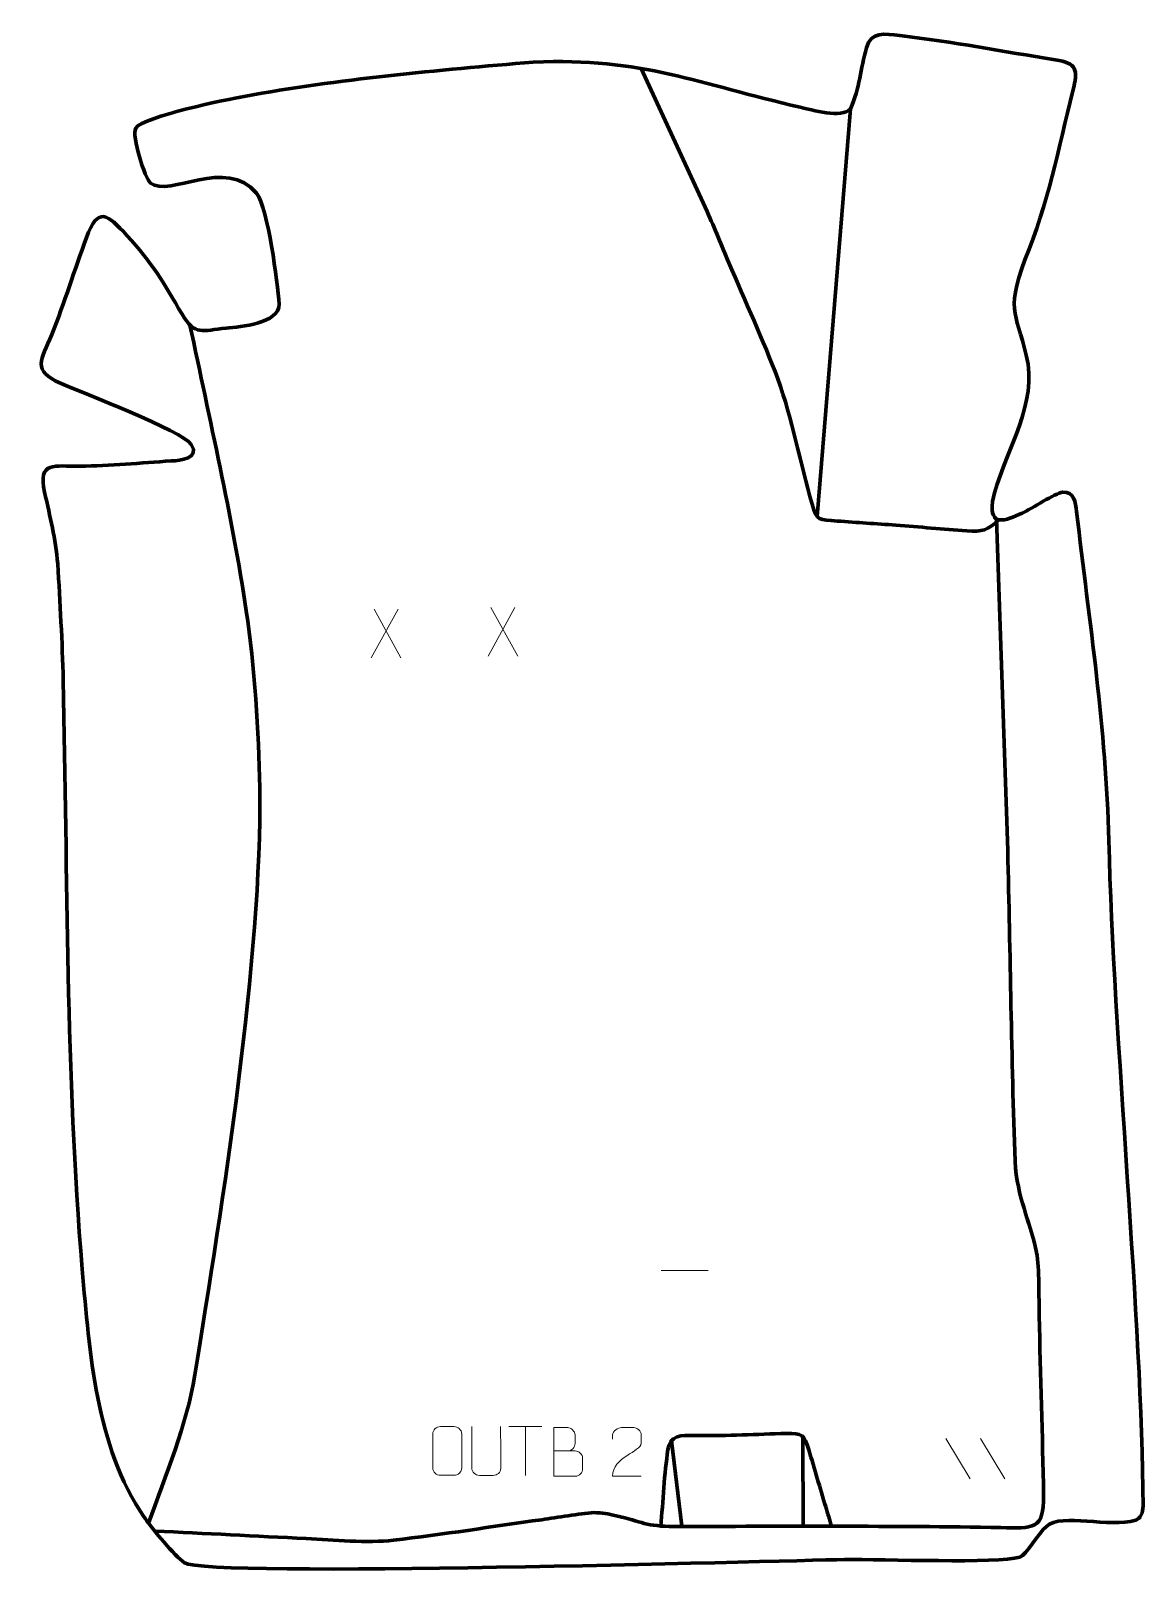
# Model space of a CAD drawing. Header units: millimetres. Extents: x -287 to 282, y -397 to 395.
import ezdxf

# ---------------------------------------------------------------- set-up
doc = ezdxf.new("R2010")
doc.units = ezdxf.units.MM
doc.header["$MEASUREMENT"] = 0
doc.layers.add('layer 1', color=7, linetype='Continuous', plot=False)
doc.layers.add('layer 2', color=7, linetype='Continuous')
doc.layers.add('layer 3', color=7, linetype='Continuous')

msp = doc.modelspace()

# ---------------------------------------------------------------- linework, layer by layer
at = {"layer": 'layer 1', "color": 250, "lineweight": 9}
for points in [[(-99.3134, 98.5863), (-99.3134, 98.5863), (-113.0541, 73.6905), (-113.0541, 73.6905)], [(-111.5994, 98.5863), (-111.5994, 98.5863), (-97.8589, 73.6328), (-97.8589, 73.6328)], [(-39.5256, 99.351), (-39.5256, 99.351), (-53.2662, 74.4552), (-53.2662, 74.4552)], [(-51.8116, 99.351), (-51.8116, 99.351), (-38.071, 74.3975), (-38.071, 74.3975)], [(35.4374, -240.0222), (35.4374, -240.0222), (59.4154, -240.0222), (59.4154, -240.0222)], [(-42.6612, -319.9342), (-42.6612, -319.9342), (-25.674, -319.9342), (-25.674, -319.9342)], [(-34.1674, -344.8642), (-34.1674, -344.8642), (-34.1674, -319.9107), (-34.1674, -319.9107)], [(181.1454, -326.0447), (181.1454, -326.0447), (193.5097, -346.589), (193.5097, -346.589)], [(198.8753, -326.0447), (198.8753, -326.0447), (211.2396, -346.589), (211.2396, -346.589)]]:
    msp.add_open_spline(points, degree=3, dxfattribs=at)
for points, knots in [([(-77.6872, -319.911), (-75.3614, -319.911), (-73.0354, -319.911), (-70.7093, -319.911), (-70.7093, -319.911), (-68.7627, -319.8754), (-66.7713, -321.367), (-66.7446, -323.8046), (-66.7446, -323.8046), (-66.745, -329.5515), (-66.745, -335.2988), (-66.7446, -341.0465), (-66.7446, -341.0465), (-66.8844, -343.3699), (-68.5616, -344.8495), (-70.7093, -344.8603), (-70.7093, -344.8603), (-73.0412, -344.8599), (-75.3731, -344.8599), (-77.7046, -344.8603), (-77.7046, -344.8603), (-79.6296, -344.9657), (-81.6017, -343.0812), (-81.5905, -341.0639), (-81.5905, -341.0639), (-81.5902, -335.2938), (-81.5902, -329.5241), (-81.5905, -323.7548), (-81.5905, -323.7548), (-81.5863, -321.6167), (-79.8396, -319.8975), (-77.6872, -319.911)], [0, 0, 0, 0, 0.11111111, 0.11111111, 0.11111111, 0.11111111, 0.22222222, 0.22222222, 0.22222222, 0.22222222, 0.33333333, 0.33333333, 0.33333333, 0.33333333, 0.44444444, 0.44444444, 0.44444444, 0.44444444, 0.55555556, 0.55555556, 0.55555556, 0.55555556, 0.66666667, 0.66666667, 0.66666667, 0.66666667, 0.77777778, 0.77777778, 0.77777778, 0.77777778, 1, 1, 1, 1]), ([(-46.8404, -319.9065), (-46.8408, -325.446), (-46.745, -335.6478), (-46.7446, -341.1882), (-46.7446, -341.1882), (-46.8844, -343.4277), (-48.5616, -344.8539), (-50.7093, -344.8644), (-50.7093, -344.8644), (-53.0412, -344.864), (-55.3731, -344.864), (-57.7046, -344.8644), (-57.7046, -344.8644), (-59.6296, -344.9659), (-61.6017, -343.1494), (-61.5905, -341.2049), (-61.5905, -341.2049), (-61.5902, -335.643), (-61.4948, -325.4676), (-61.4952, -319.9065)], [0, 0, 0, 0, 0.16666667, 0.16666667, 0.16666667, 0.16666667, 0.33333333, 0.33333333, 0.33333333, 0.33333333, 0.5, 0.5, 0.5, 0.5, 0.66666667, 0.66666667, 0.66666667, 0.66666667, 1, 1, 1, 1]), ([(-19.6001, -332.3878), (-15.9615, -332.3874), (-12.3744, -332.3874), (-8.735, -332.3878), (-8.735, -332.3878), (-6.7596, -332.4051), (-4.836, -334.1412), (-4.836, -336.1908), (-4.836, -336.1908), (-4.8364, -337.3194), (-4.8364, -340.3688), (-4.836, -341.4977), (-4.836, -341.4977), (-4.8184, -343.3556), (-6.3605, -345.3695), (-8.682, -345.3526), (-8.682, -345.3526), (-12.3218, -345.3522), (-15.9612, -345.3522), (-19.6001, -345.3526), (-19.6001, -345.3526), (-19.6001, -337.0343), (-19.6001, -328.7165), (-19.6001, -320.399), (-19.6001, -320.399), (-17.2264, -320.399), (-14.8523, -320.399), (-12.4781, -320.399), (-12.4781, -320.399), (-10.7973, -320.3814), (-8.7005, -322.2919), (-8.6828, -324.2543), (-8.6828, -324.2543), (-8.6832, -326.3204), (-8.6832, -326.4664), (-8.6828, -328.5329), (-8.6828, -328.5329), (-8.6655, -330.599), (-10.52, -332.4051), (-12.53, -332.3878)], [0, 0, 0, 0, 0.09090909, 0.09090909, 0.09090909, 0.09090909, 0.18181818, 0.18181818, 0.18181818, 0.18181818, 0.27272727, 0.27272727, 0.27272727, 0.27272727, 0.36363636, 0.36363636, 0.36363636, 0.36363636, 0.45454545, 0.45454545, 0.45454545, 0.45454545, 0.54545455, 0.54545455, 0.54545455, 0.54545455, 0.63636364, 0.63636364, 0.63636364, 0.63636364, 0.72727273, 0.72727273, 0.72727273, 0.72727273, 0.81818182, 0.81818182, 0.81818182, 0.81818182, 1, 1, 1, 1]), ([(25.1536, -345.3629), (20.2392, -345.3626), (15.3248, -345.3626), (10.4107, -345.3629), (10.4107, -345.3629), (10.4107, -335.4306), (25.0617, -332.7894), (25.1536, -328.4791), (25.1536, -328.4791), (25.1533, -327.055), (25.1533, -325.6313), (25.1536, -324.208), (25.1536, -324.208), (25.1367, -322.1309), (23.0139, -320.4061), (21.3428, -320.3888), (21.3428, -320.3888), (19.2697, -320.3892), (17.1968, -320.3892), (15.1244, -320.3888), (15.1244, -320.3888), (13.3023, -320.3723), (10.4776, -322.1644), (10.4107, -324.258), (10.4107, -324.258), (10.4107, -324.258), (10.4107, -326.3128), (10.4107, -326.3128)], [0, 0, 0, 0, 0.125, 0.125, 0.125, 0.125, 0.25, 0.25, 0.25, 0.25, 0.375, 0.375, 0.375, 0.375, 0.5, 0.5, 0.5, 0.5, 0.625, 0.625, 0.625, 0.625, 0.75, 0.75, 0.75, 0.75, 1, 1, 1, 1])]:
    msp.add_open_spline(points, degree=3, knots=knots, dxfattribs=at)
at = {"layer": 'layer 2', "color": 140, "lineweight": 158}
for points, knots in [([(25.1473, 375.2774), (25.1473, 375.2774), (58.9461, 302.1091), (58.9461, 302.1091), (58.9461, 302.1091), (62.651, 293.3379), (66.3558, 284.5667), (70.0607, 275.7954), (70.0607, 275.7954), (78.2374, 256.4784), (87.7627, 235.9514), (95.0255, 216.4642), (95.0255, 216.4642), (102.5622, 195.8802), (106.5777, 173.3907), (112.635, 152.2653), (112.635, 152.2653), (115.1736, 143.4116), (116.0922, 144.4163), (125.5976, 143.6609), (125.5976, 143.6609), (135.5746, 142.8679), (145.5325, 142.2701), (155.5054, 141.5485), (155.5054, 141.5485), (167.5511, 140.6219), (179.7816, 139.4739), (191.7892, 138.6351), (191.7892, 138.6351), (200.1549, 138.0508), (202.1068, 138.8361), (208.3038, 144.2832)], [0, 0, 0, 0, 0.11111111, 0.11111111, 0.11111111, 0.11111111, 0.22222222, 0.22222222, 0.22222222, 0.22222222, 0.33333333, 0.33333333, 0.33333333, 0.33333333, 0.44444444, 0.44444444, 0.44444444, 0.44444444, 0.55555556, 0.55555556, 0.55555556, 0.55555556, 0.66666667, 0.66666667, 0.66666667, 0.66666667, 0.77777778, 0.77777778, 0.77777778, 0.77777778, 1, 1, 1, 1]), ([(-205.8737, 243.9964), (-195.8494, 196.004), (-184.3591, 146.0905), (-177.0703, 97.7454), (-177.0703, 97.7454), (-172.8235, 69.5774), (-170.6515, 35.6174), (-170.1696, 7.0572), (-170.1696, 7.0572), (-168.902, -79.7566), (-189.3011, -206.3904), (-203.3656, -293.4411), (-203.3656, -293.4411), (-207.5449, -319.3083), (-218.313, -344.6603), (-227.0358, -369.4099)], [0, 0, 0, 0, 0.2, 0.2, 0.2, 0.2, 0.4, 0.4, 0.4, 0.4, 0.6, 0.6, 0.6, 0.6, 1, 1, 1, 1]), ([(207.1189, 144.6919), (207.1189, 144.6919), (212.8022, -25.0487), (212.8022, -25.0487), (212.8022, -25.0487), (214.0492, -77.9875), (214.7313, -131.2279), (216.5117, -184.1156), (216.5117, -184.1156), (217.6362, -203.2089), (224.0652, -213.6008), (227.5033, -230.7066), (227.5033, -230.7066), (229.1814, -239.0563), (228.6559, -253.9185), (228.8735, -263.1342), (228.8735, -263.1342), (229.603, -293.766), (230.6099, -324.4213), (231.1509, -355.0532), (231.1509, -355.0532), (231.4682, -373.0212), (225.5769, -371.8832), (209.2912, -371.5977), (209.2912, -371.5977), (153.5623, -370.6361), (97.8176, -370.9475), (42.0842, -371.0371), (42.0842, -371.0371), (27.7439, -371.0602), (25.4207, -368.6365), (12.2452, -365.5137), (12.2452, -365.5137), (8.3947, -364.6011), (4.9751, -363.9085), (1.0011, -363.9702), (1.0011, -363.9702), (-6.754, -364.4288), (-17.7067, -366.4477), (-25.7518, -367.5593), (-25.7518, -367.5593), (-50.8405, -371.0309), (-76.5731, -375.1534), (-101.6404, -378.0762), (-101.6404, -378.0762), (-115.1815, -379.6551), (-132.4114, -377.9044), (-146.3175, -377.2176), (-146.3175, -377.2176), (-172.1919, -375.9397), (-198.0663, -374.6623), (-223.9406, -373.3843)], [0, 0, 0, 0, 0.07142857, 0.07142857, 0.07142857, 0.07142857, 0.14285714, 0.14285714, 0.14285714, 0.14285714, 0.21428571, 0.21428571, 0.21428571, 0.21428571, 0.28571429, 0.28571429, 0.28571429, 0.28571429, 0.35714286, 0.35714286, 0.35714286, 0.35714286, 0.42857143, 0.42857143, 0.42857143, 0.42857143, 0.5, 0.5, 0.5, 0.5, 0.57142857, 0.57142857, 0.57142857, 0.57142857, 0.64285714, 0.64285714, 0.64285714, 0.64285714, 0.71428571, 0.71428571, 0.71428571, 0.71428571, 0.78571429, 0.78571429, 0.78571429, 0.78571429, 0.85714286, 0.85714286, 0.85714286, 0.85714286, 1, 1, 1, 1]), ([(35.1987, -370.8687), (36.3059, -358.4112), (36.9004, -343.8179), (38.8517, -331.7107), (38.8517, -331.7107), (38.9749, -330.9461), (39.0813, -330.4087), (39.2806, -329.6713), (39.2806, -329.6713), (41.4891, -323.248), (48.5083, -324.4757), (54.2752, -324.5334), (54.2752, -324.5334), (69.0153, -324.6168), (84.5613, -323.8254), (99.3774, -323.4155), (99.3774, -323.4155), (107.4767, -323.1923), (108.6516, -324.1103), (110.9722, -331.8697), (110.9722, -331.8697), (113.8694, -341.5572), (116.6549, -351.273), (119.5857, -360.975), (119.5857, -360.975), (120.6053, -364.3501), (121.6248, -367.7252), (122.6444, -371.1003)], [0, 0, 0, 0, 0.125, 0.125, 0.125, 0.125, 0.25, 0.25, 0.25, 0.25, 0.375, 0.375, 0.375, 0.375, 0.5, 0.5, 0.5, 0.5, 0.625, 0.625, 0.625, 0.625, 0.75, 0.75, 0.75, 0.75, 1, 1, 1, 1])]:
    msp.add_open_spline(points, degree=3, knots=knots, dxfattribs=at)
for points in [[(115.1774, 146.0502), (115.1774, 146.0502), (132.2266, 354.6383), (132.2266, 354.6383)], [(40.6557, -327.1745), (40.6557, -327.1745), (45.916, -370.8972), (45.916, -370.8972)], [(107.9095, -325.1376), (107.9095, -325.1376), (108.0987, -371.0619), (108.0987, -371.0619)]]:
    msp.add_open_spline(points, degree=3, dxfattribs=at)
at = {"layer": 'layer 3', "color": 242, "lineweight": 158}
msp.add_open_spline([(-30.0983, 378.5695), (25.7238, 381.0968), (54.5634, 367.2495), (106.5704, 355.5026), (106.5704, 355.5026), (112.2976, 354.2091), (127.9699, 349.4853), (132.2266, 354.6383), (132.2266, 354.6383), (137.1959, 365.3456), (137.3584, 375.244), (140.4344, 385.8028), (140.4344, 385.8028), (142.9761, 394.5276), (149.7904, 393.0019), (157.6029, 392.1222), (157.6029, 392.1222), (184.7041, 389.0705), (210.2566, 384.0181), (237.0501, 379.7608), (237.0501, 379.7608), (248.3191, 378.0276), (248.8717, 374.7739), (246.0992, 363.874), (246.0992, 363.874), (238.4926, 333.5458), (233.694, 306.6392), (221.4821, 277.3705), (221.4821, 277.3705), (211.2451, 249.3638), (218.0013, 249.8954), (223.2969, 224.0029), (223.2969, 224.0029), (226.3337, 198.6191), (210.1081, 177.4864), (204.9814, 153.621), (204.9814, 153.621), (203.2798, 140.4446), (211.559, 143.7256), (220.1317, 147.6464), (220.1317, 147.6464), (225.1402, 150.0187), (237.1622, 157.9068), (240.9799, 158.5064), (240.9799, 158.5064), (246.7693, 158.6539), (247.5168, 153.3199), (248.0547, 148.4942), (248.0547, 148.4942), (254.5457, 91.8965), (263.2273, 37.0943), (264.5606, -19.9485), (264.5606, -19.9485), (266.8845, -119.3699), (281.6228, -266.4316), (282.0601, -360.5292), (282.0601, -360.5292), (282.0762, -363.9945), (280.8285, -366.9997), (278.3629, -367.7678), (278.3629, -367.7678), (264.6726, -372.0328), (240.6064, -363.8539), (232.5652, -370.9707), (232.5652, -370.9707), (228.5665, -374.5096), (222.1845, -385.7797), (218.961, -386.7327), (218.961, -386.7327), (207.6192, -390.0858), (149.2013, -387.7768), (129.2149, -388.0181), (129.2149, -388.0181), (93.1813, -388.4985), (-197.0952, -397.4458), (-208.6213, -389.6288), (-208.6213, -389.6288), (-214.0046, -385.9777), (-224.68, -372.7829), (-228.7172, -367.1287), (-228.7172, -367.1287), (-228.7172, -367.1287), (-229.3301, -366.2506), (-229.3301, -366.2506), (-229.3301, -366.2506), (-254.2958, -329.6293), (-257.2095, -282.2165), (-261.0521, -239.3748), (-261.0521, -239.3748), (-269.5129, -138.3885), (-268.4863, -38.9093), (-270.7875, 62.1288), (-270.7875, 62.1288), (-271.231, 81.6026), (-272.4177, 102.1676), (-273.5779, 121.6585), (-273.5779, 121.6585), (-274.7706, 135.2279), (-277.4411, 145.3226), (-280.3066, 158.3931), (-280.3066, 158.3931), (-283.8327, 174.4769), (-275.2576, 171.6182), (-262.2816, 171.6902), (-262.2816, 171.6902), (-246.7864, 171.9063), (-230.9824, 173.4316), (-215.4656, 174.3987), (-215.4656, 174.3987), (-210.9993, 174.677), (-200.4483, 175.6874), (-205.2105, 182.8981), (-205.2105, 182.8981), (-209.6254, 189.5827), (-261.5743, 209.6504), (-271.8592, 214.015), (-271.8592, 214.015), (-287.3049, 221.0137), (-282.0226, 225.7505), (-276.6401, 239.0867), (-276.6401, 239.0867), (-270.0844, 255.6695), (-265.0039, 272.1751), (-258.87, 288.7103), (-258.87, 288.7103), (-252.8429, 304.9576), (-248.3906, 300.732), (-238.1421, 289.8689), (-238.1421, 289.8689), (-225.3307, 275.7912), (-219.2996, 265.7651), (-209.9608, 249.4981), (-209.9608, 249.4981), (-203.1715, 238.2418), (-199.7807, 241.2078), (-187.281, 242.3735), (-187.281, 242.3735), (-179.9518, 243.1158), (-160.2666, 244.5853), (-160.2431, 254.7362), (-160.2431, 254.7362), (-161.0454, 265.927), (-165.9076, 303.4963), (-171.7847, 311.46), (-171.7847, 311.46), (-187.4132, 330.5291), (-216.4847, 308.86), (-226.1193, 316.6786), (-226.1193, 316.6786), (-228.8036, 318.857), (-235.9355, 340.9673), (-233.6534, 344.719), (-233.6534, 344.719), (-230.002, 350.7217), (-186.0789, 359.5939), (-178.1651, 361.0461), (-178.1651, 361.0461), (-130.0473, 369.8755), (-78.933, 374.4286), (-30.0983, 378.5695)], degree=3, knots=[0, 0, 0, 0, 0.02439024, 0.02439024, 0.02439024, 0.02439024, 0.04878049, 0.04878049, 0.04878049, 0.04878049, 0.07317073, 0.07317073, 0.07317073, 0.07317073, 0.09756098, 0.09756098, 0.09756098, 0.09756098, 0.12195122, 0.12195122, 0.12195122, 0.12195122, 0.14634146, 0.14634146, 0.14634146, 0.14634146, 0.17073171, 0.17073171, 0.17073171, 0.17073171, 0.19512195, 0.19512195, 0.19512195, 0.19512195, 0.2195122, 0.2195122, 0.2195122, 0.2195122, 0.24390244, 0.24390244, 0.24390244, 0.24390244, 0.26829268, 0.26829268, 0.26829268, 0.26829268, 0.29268293, 0.29268293, 0.29268293, 0.29268293, 0.31707317, 0.31707317, 0.31707317, 0.31707317, 0.34146341, 0.34146341, 0.34146341, 0.34146341, 0.36585366, 0.36585366, 0.36585366, 0.36585366, 0.3902439, 0.3902439, 0.3902439, 0.3902439, 0.41463415, 0.41463415, 0.41463415, 0.41463415, 0.43902439, 0.43902439, 0.43902439, 0.43902439, 0.46341463, 0.46341463, 0.46341463, 0.46341463, 0.48780488, 0.48780488, 0.48780488, 0.48780488, 0.51219512, 0.51219512, 0.51219512, 0.51219512, 0.53658537, 0.53658537, 0.53658537, 0.53658537, 0.56097561, 0.56097561, 0.56097561, 0.56097561, 0.58536585, 0.58536585, 0.58536585, 0.58536585, 0.6097561, 0.6097561, 0.6097561, 0.6097561, 0.63414634, 0.63414634, 0.63414634, 0.63414634, 0.65853659, 0.65853659, 0.65853659, 0.65853659, 0.68292683, 0.68292683, 0.68292683, 0.68292683, 0.70731707, 0.70731707, 0.70731707, 0.70731707, 0.73170732, 0.73170732, 0.73170732, 0.73170732, 0.75609756, 0.75609756, 0.75609756, 0.75609756, 0.7804878, 0.7804878, 0.7804878, 0.7804878, 0.80487805, 0.80487805, 0.80487805, 0.80487805, 0.82926829, 0.82926829, 0.82926829, 0.82926829, 0.85365854, 0.85365854, 0.85365854, 0.85365854, 0.87804878, 0.87804878, 0.87804878, 0.87804878, 0.90243902, 0.90243902, 0.90243902, 0.90243902, 0.92682927, 0.92682927, 0.92682927, 0.92682927, 0.95121951, 0.95121951, 0.95121951, 0.95121951, 1, 1, 1, 1], dxfattribs=at)

doc.saveas('drawing.dxf')
